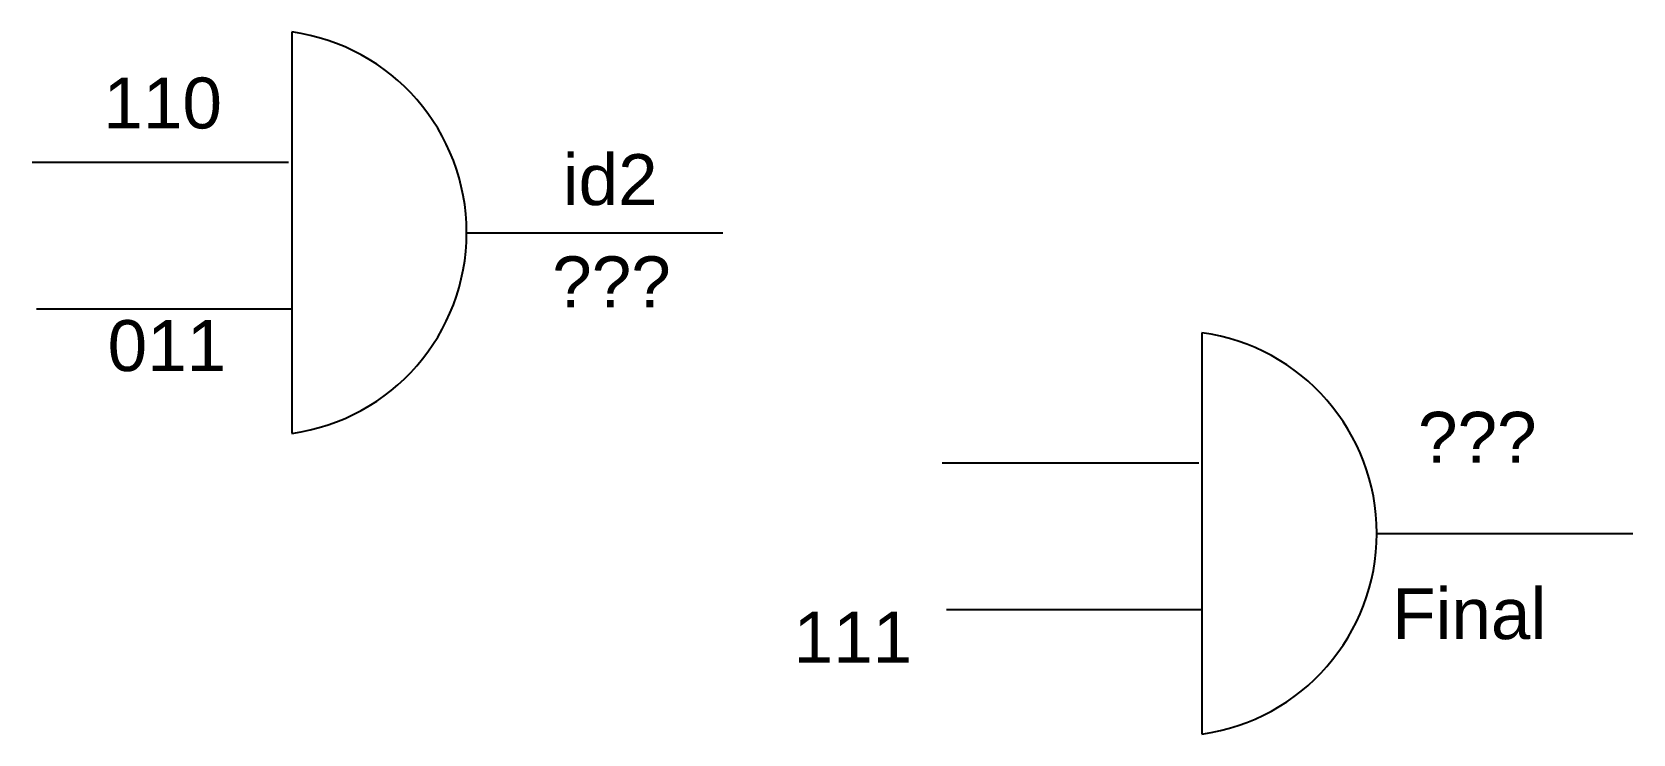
# Model space of a CAD drawing. Header units: millimetres. Extents: x 2417.4 to 2431.6, y 1816.5 to 1822.7.
import ezdxf

# ---------------------------------------------------------------- set-up
doc = ezdxf.new("R2010")
doc.units = ezdxf.units.MM
doc.styles.get("Standard").update_dxf_attribs({"font": 'arial.ttf'})

# ---------------------------------------------------------------- blocks, each defined once
blk = doc.blocks.new('AND2')
for p, q in [((0, 1.783), (0, -1.783)), ((-2.309, 0.626), (-0.028, 0.626)), ((1.555, 0), (3.833, 0)), ((-2.27, -0.677), (0, -0.677))]:
    blk.add_line(p, q)
blk.add_arc((-0.245, 0), 1.8, 277.8205, 82.1795)

msp = doc.modelspace()

# ---------------------------------------------------------------- block references
for p in [(2419.707, 1820.95), (2427.8, 1818.278)]:
    msp.add_blockref('AND2', p)

# ---------------------------------------------------------------- texts
for s, p in [('110', (2418.032, 1821.876)), ('id2', (2422.117, 1821.195)), ('???', (2422.023, 1820.287)), ('011', (2418.07, 1819.72)), ('???', (2429.722, 1818.905)), ('Final', (2429.492, 1817.338)), ('111', (2424.17, 1817.128))]:
    msp.add_text(s, height=0.4526).set_placement(p)

doc.saveas('drawing.dxf')
